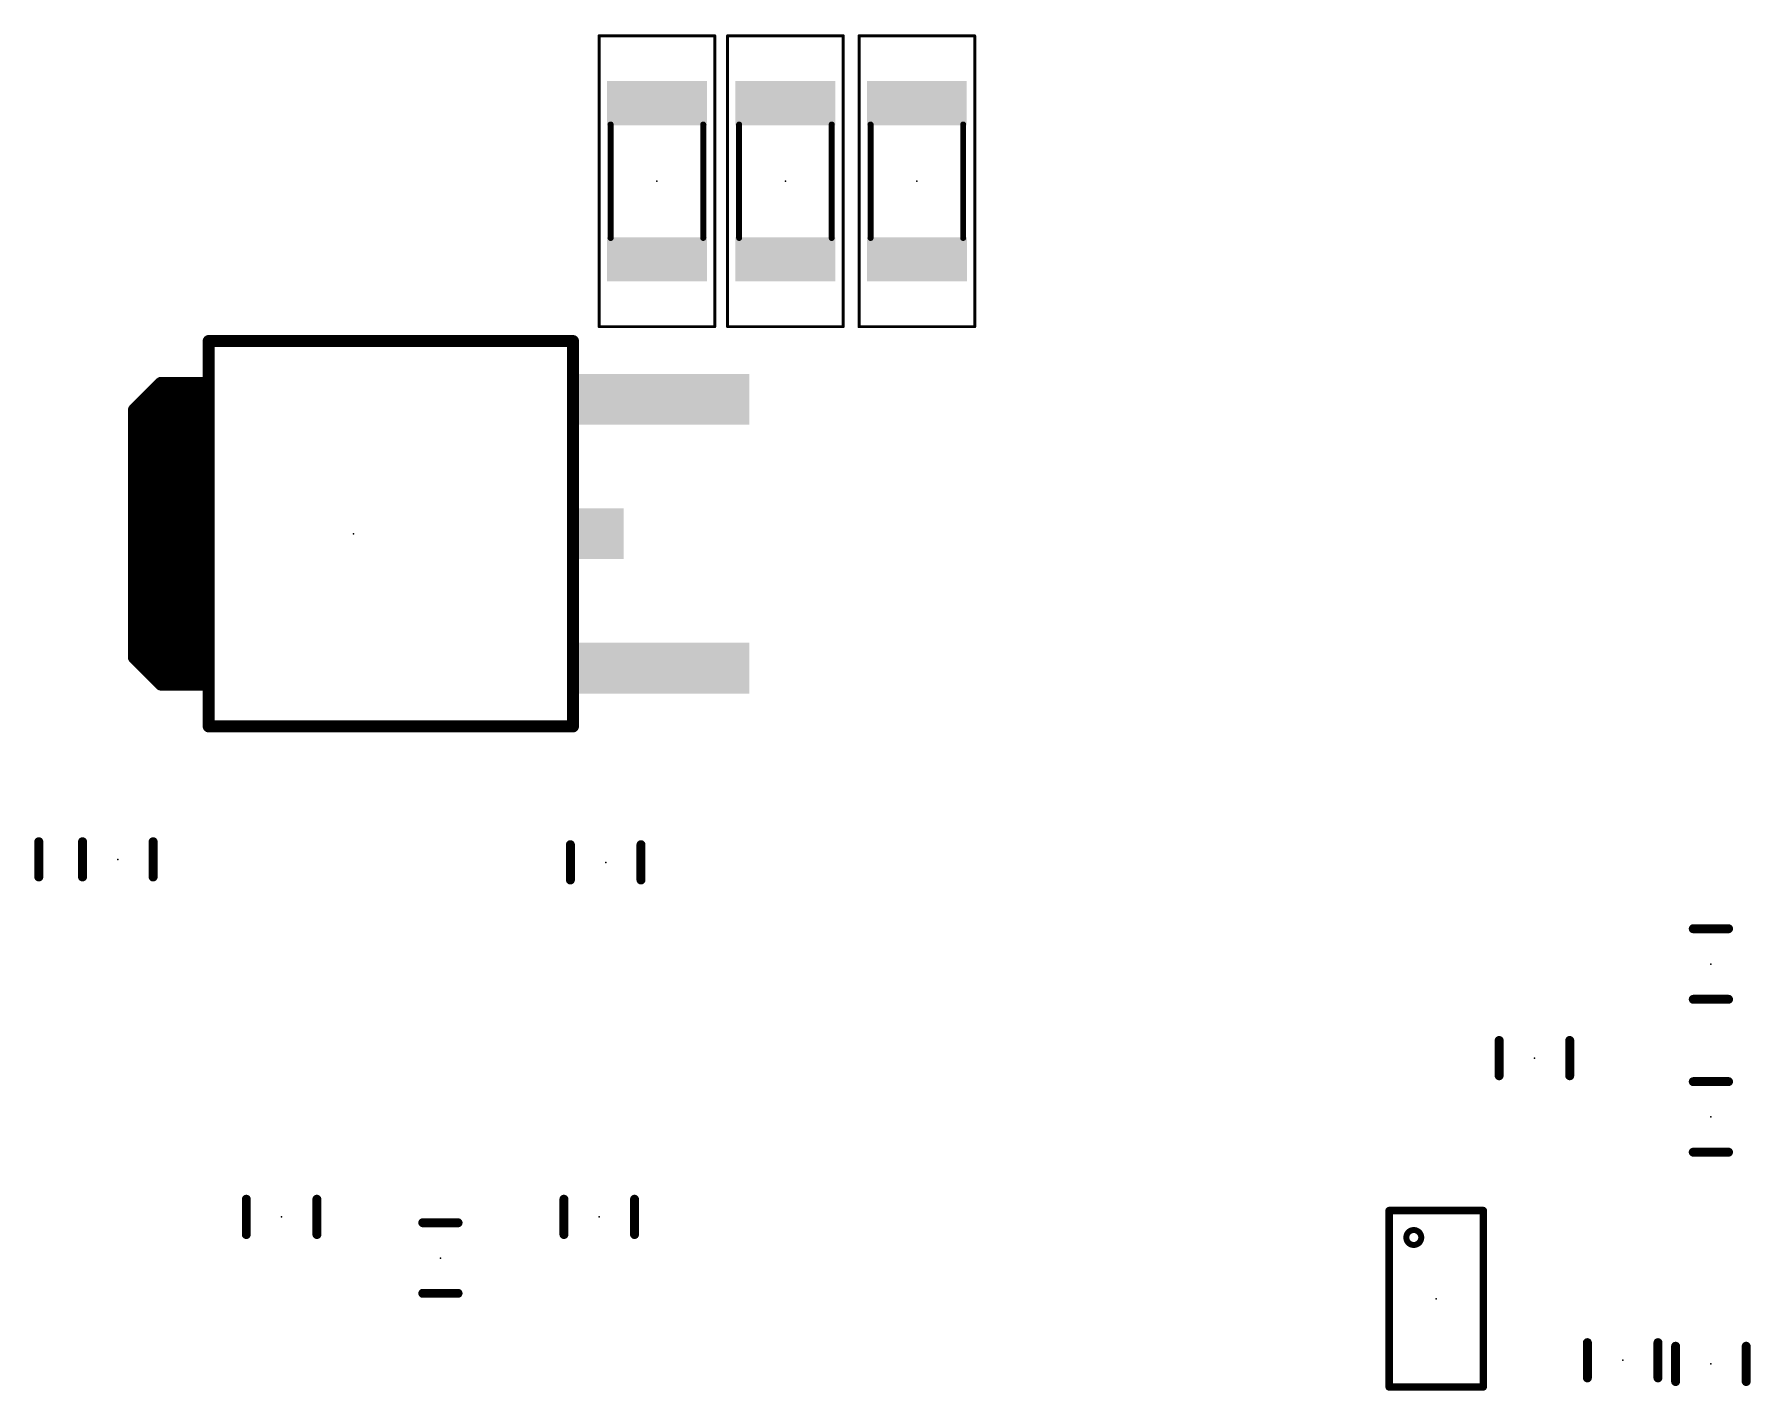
# Model space of a CAD drawing. Extents: x 1 to 102, y 1 to 102.
# Drawn here: x 26.5 to 55.68, y 26.34 to 49.41 of the extents above; entities that cross this region are included whole.
import ezdxf

# ---------------------------------------------------------------- set-up
doc = ezdxf.new("R2010")
doc.units = 0
for name, color, linetype in [('21', 253, 'CONTINUOUS'), ('23', 7, 'CONTINUOUS'), ('51', 7, 'CONTINUOUS')]:
    doc.layers.add(name, color=color, linetype=linetype)

# ---------------------------------------------------------------- blocks, each defined once
blk = doc.blocks.new('RECT')
blk.add_solid([(-0.5, -0.5), (0.5, -0.5), (-0.5, 0.5), (0.5, 0.5)])

msp = doc.modelspace()

# ---------------------------------------------------------------- linework, layer by layer
at = {"layer": '21'}
for points, const_width in [([(36.098, 44.4386), (36.098, 49.3846)], 0.0508), ([(36.098, 49.3846), (38.064, 49.3846)], 0.0508), ([(38.064, 49.3846), (38.064, 44.4386)], 0.0508), ([(38.2824, 44.4386), (38.2824, 49.3846)], 0.0508), ([(38.2824, 49.3846), (40.2484, 49.3846)], 0.0508), ([(40.2484, 49.3846), (40.2484, 44.4386)], 0.0508), ([(40.5176, 44.4386), (40.5176, 49.3846)], 0.0508), ([(40.5176, 49.3846), (42.4836, 49.3846)], 0.0508), ([(42.4836, 49.3846), (42.4836, 44.4386)], 0.0508), ([(38.064, 44.4386), (36.098, 44.4386)], 0.0508), ([(40.2484, 44.4386), (38.2824, 44.4386)], 0.0508), ([(42.4836, 44.4386), (40.5176, 44.4386)], 0.0508), ([(29.4594, 44.1938), (35.6538, 44.1942)], 0.2032), ([(35.6538, 44.1942), (35.6538, 37.6402)], 0.2032), ([(35.6538, 37.6402), (29.4594, 37.6406)], 0.2032), ([(26.572, 35.08), (26.572, 35.68)], 0.1524), ([(27.3152, 35.08), (27.3152, 35.68)], 0.1524), ([(28.5152, 35.08), (28.5152, 35.68)], 0.1524), ([(35.6096, 35.0292), (35.6096, 35.6292)], 0.1524), ([(36.8096, 35.0292), (36.8096, 35.6292)], 0.1524), ([(55.3, 34.2), (54.7, 34.2)], 0.1524), ([(55.3, 33), (54.7, 33)], 0.1524), ([(51.4, 32.3), (51.4, 31.7)], 0.1524), ([(52.6, 32.3), (52.6, 31.7)], 0.1524), ([(55.3, 31.6), (54.7, 31.6)], 0.1524), ([(55.3, 30.4), (54.7, 30.4)], 0.1524), ([(30.1, 29), (30.1, 29.6)], 0.1524), ([(31.3, 29), (31.3, 29.6)], 0.1524), ([(35.5, 29), (35.5, 29.6)], 0.1524), ([(36.7, 29), (36.7, 29.6)], 0.1524), ([(33.7, 29.2), (33.1, 29.2)], 0.1524), ([(49.5296, 26.408), (49.5296, 29.408)], 0.127), ([(49.5296, 29.408), (51.1296, 29.408)], 0.127), ([(51.1296, 29.408), (51.1296, 26.408)], 0.127), ([(33.7, 28), (33.1, 28)], 0.1524), ([(52.9, 26.5616), (52.9, 27.1616)], 0.1524), ([(54.1, 26.5616), (54.1, 27.1616)], 0.1524), ([(54.4, 26.5), (54.4, 27.1)], 0.1524), ([(55.6, 26.5), (55.6, 27.1)], 0.1524), ([(49.5296, 26.408), (51.1296, 26.408)], 0.127)]:
    msp.add_lwpolyline(points, dxfattribs=dict(at, const_width=const_width))
for points, const_width in [([(36.1107, 49.3846, 1), (36.0853, 49.3846)], 0.0254), ([(36.098, 49.3973, 1), (36.098, 49.3719)], 0.0254), ([(38.0767, 49.3846, 1), (38.0513, 49.3846)], 0.0254), ([(38.064, 49.3719, 1), (38.064, 49.3973)], 0.0254), ([(38.2951, 49.3846, 1), (38.2697, 49.3846)], 0.0254), ([(38.2824, 49.3973, 1), (38.2824, 49.3719)], 0.0254), ([(40.2611, 49.3846, 1), (40.2357, 49.3846)], 0.0254), ([(40.2484, 49.3719, 1), (40.2484, 49.3973)], 0.0254), ([(40.5303, 49.3846, 1), (40.5049, 49.3846)], 0.0254), ([(40.5176, 49.3973, 1), (40.5176, 49.3719)], 0.0254), ([(42.4963, 49.3846, 1), (42.4709, 49.3846)], 0.0254), ([(42.4836, 49.3719, 1), (42.4836, 49.3973)], 0.0254), ([(36.098, 44.4513, 1), (36.098, 44.4259)], 0.0254), ([(36.0853, 44.4386, 1), (36.1107, 44.4386)], 0.0254), ([(38.0513, 44.4386, 1), (38.0767, 44.4386)], 0.0254), ([(38.064, 44.4259, 1), (38.064, 44.4513)], 0.0254), ([(38.2824, 44.4513, 1), (38.2824, 44.4259)], 0.0254), ([(38.2697, 44.4386, 1), (38.2951, 44.4386)], 0.0254), ([(40.2357, 44.4386, 1), (40.2611, 44.4386)], 0.0254), ([(40.2484, 44.4259, 1), (40.2484, 44.4513)], 0.0254), ([(40.5176, 44.4513, 1), (40.5176, 44.4259)], 0.0254), ([(40.5049, 44.4386, 1), (40.5303, 44.4386)], 0.0254), ([(42.4709, 44.4386, 1), (42.4963, 44.4386)], 0.0254), ([(42.4836, 44.4259, 1), (42.4836, 44.4513)], 0.0254), ([(29.4594, 44.2446, 1), (29.4594, 44.143)], 0.1016), ([(35.7046, 44.1942, 1), (35.603, 44.1942)], 0.1016), ([(35.6538, 44.1434, 1), (35.6538, 44.245)], 0.1016), ([(29.4594, 37.6914, 1), (29.4594, 37.5898)], 0.1016), ([(35.603, 37.6402, 1), (35.7046, 37.6402)], 0.1016), ([(35.6538, 37.5894, 1), (35.6538, 37.691)], 0.1016), ([(26.6101, 35.68, 1), (26.5339, 35.68)], 0.0762), ([(27.3533, 35.68, 1), (27.2771, 35.68)], 0.0762), ([(28.5533, 35.68, 1), (28.4771, 35.68)], 0.0762), ([(35.6477, 35.6292, 1), (35.5715, 35.6292)], 0.0762), ([(36.8477, 35.6292, 1), (36.7715, 35.6292)], 0.0762), ([(26.5339, 35.08, 1), (26.6101, 35.08)], 0.0762), ([(27.2771, 35.08, 1), (27.3533, 35.08)], 0.0762), ([(28.4771, 35.08, 1), (28.5533, 35.08)], 0.0762), ([(35.5715, 35.0292, 1), (35.6477, 35.0292)], 0.0762), ([(36.7715, 35.0292, 1), (36.8477, 35.0292)], 0.0762), ([(54.7, 34.2381, 1), (54.7, 34.1619)], 0.0762), ([(55.3, 34.1619, 1), (55.3, 34.2381)], 0.0762), ([(54.7, 33.0381, 1), (54.7, 32.9619)], 0.0762), ([(55.3, 32.9619, 1), (55.3, 33.0381)], 0.0762), ([(51.4381, 32.3, 1), (51.3619, 32.3)], 0.0762), ([(52.6381, 32.3, 1), (52.5619, 32.3)], 0.0762), ([(51.3619, 31.7, 1), (51.4381, 31.7)], 0.0762), ([(52.5619, 31.7, 1), (52.6381, 31.7)], 0.0762), ([(54.7, 31.6381, 1), (54.7, 31.5619)], 0.0762), ([(55.3, 31.5619, 1), (55.3, 31.6381)], 0.0762), ([(54.7, 30.4381, 1), (54.7, 30.3619)], 0.0762), ([(55.3, 30.3619, 1), (55.3, 30.4381)], 0.0762), ([(30.1381, 29.6, 1), (30.0619, 29.6)], 0.0762), ([(31.3381, 29.6, 1), (31.2619, 29.6)], 0.0762), ([(35.5381, 29.6, 1), (35.4619, 29.6)], 0.0762), ([(36.7381, 29.6, 1), (36.6619, 29.6)], 0.0762), ([(33.1, 29.2381, 1), (33.1, 29.1619)], 0.0762), ([(33.7, 29.1619, 1), (33.7, 29.2381)], 0.0762), ([(49.5614, 29.408, 1), (49.4978, 29.408)], 0.0635), ([(49.5296, 29.4398, 1), (49.5296, 29.3763)], 0.0635), ([(51.1614, 29.408, 1), (51.0979, 29.408)], 0.0635), ([(51.1296, 29.3763, 1), (51.1296, 29.4398)], 0.0635), ([(30.0619, 29, 1), (30.1381, 29)], 0.0762), ([(31.2619, 29, 1), (31.3381, 29)], 0.0762), ([(35.4619, 29, 1), (35.5381, 29)], 0.0762), ([(36.6619, 29, 1), (36.7381, 29)], 0.0762), ([(49.9486, 28.8224, 1), (49.9486, 29.0764, 1), (49.9486, 28.8224)], 0.1016), ([(33.1, 28.0381, 1), (33.1, 27.9619)], 0.0762), ([(33.7, 27.9619, 1), (33.7, 28.0381)], 0.0762), ([(52.9381, 27.1616, 1), (52.8619, 27.1616)], 0.0762), ([(54.1381, 27.1616, 1), (54.0619, 27.1616)], 0.0762), ([(54.4381, 27.1, 1), (54.3619, 27.1)], 0.0762), ([(55.6381, 27.1, 1), (55.5619, 27.1)], 0.0762), ([(52.8619, 26.5616, 1), (52.9381, 26.5616)], 0.0762), ([(54.0619, 26.5616, 1), (54.1381, 26.5616)], 0.0762), ([(49.4978, 26.408, 1), (49.5614, 26.408)], 0.0635), ([(49.5296, 26.4398, 1), (49.5296, 26.3763)], 0.0635), ([(51.0979, 26.408, 1), (51.1614, 26.408)], 0.0635), ([(51.1296, 26.3763, 1), (51.1296, 26.4398)], 0.0635), ([(54.3619, 26.5, 1), (54.4381, 26.5)], 0.0762), ([(55.5619, 26.5, 1), (55.6381, 26.5)], 0.0762)]:
    msp.add_lwpolyline(points, format="xyb", dxfattribs=dict(at, const_width=const_width))
at = {"layer": '23'}
for p in [(37.081, 46.9116), (39.2654, 46.9116), (41.5006, 46.9116), (31.9248, 40.9172), (27.9152, 35.38), (36.2096, 35.3292), (55, 33.6), (52, 32), (55, 31), (30.7, 29.3), (36.1, 29.3), (33.4, 28.6), (50.3296, 27.908), (53.5, 26.8616), (55, 26.8)]:
    msp.add_point(p, dxfattribs=at)
at = {"layer": '51'}
for points, const_width in [([(36.294, 47.8766), (36.294, 45.9466)], 0.1016), ([(37.868, 47.8766), (37.868, 45.9466)], 0.1016), ([(38.4784, 47.8766), (38.4784, 45.9466)], 0.1016), ([(40.0524, 47.8766), (40.0524, 45.9466)], 0.1016), ([(40.7136, 47.8766), (40.7136, 45.9466)], 0.1016), ([(42.2876, 47.8766), (42.2876, 45.9466)], 0.1016), ([(29.4598, 37.6402), (29.4602, 44.1946)], 0.2032), ([(28.1894, 43.0254), (28.6466, 43.4826)], 0.2032), ([(28.1894, 43.0254), (28.6466, 43.4826)], 0.1998), ([(28.6466, 43.4826), (29.3578, 43.4826)], 0.2032), ([(28.6466, 43.4826), (29.3578, 43.4826)], 0.1998), ([(28.728, 38.3518), (28.728, 43.4826)], 0.1998), ([(28.9278, 38.3518), (28.9278, 43.4826)], 0.1998), ([(29.1276, 38.3518), (29.1276, 43.4826)], 0.1998), ([(29.3274, 38.3518), (29.3274, 43.4826)], 0.1998), ([(29.3578, 43.4826), (29.3578, 38.3518)], 0.2032), ([(29.3578, 43.4826), (29.3578, 38.3518)], 0.1998), ([(28.3284, 38.67), (28.3284, 43.1644)], 0.1998), ([(28.5282, 38.4702), (28.5282, 43.3642)], 0.1998), ([(28.1894, 38.809), (28.1894, 43.0254)], 0.2032), ([(28.1894, 38.809), (28.1894, 43.0254)], 0.1998), ([(28.6466, 38.3518), (28.1894, 38.809)], 0.2032), ([(28.6466, 38.3518), (28.1894, 38.809)], 0.1998), ([(29.3578, 38.3518), (28.6466, 38.3518)], 0.2032), ([(29.3578, 38.3518), (28.6466, 38.3518)], 0.1998)]:
    msp.add_lwpolyline(points, dxfattribs=dict(at, const_width=const_width))
for points, const_width in [([(36.3194, 47.8766, 1), (36.2686, 47.8766)], 0.0508), ([(37.8934, 47.8766, 1), (37.8426, 47.8766)], 0.0508), ([(38.5038, 47.8766, 1), (38.453, 47.8766)], 0.0508), ([(40.0778, 47.8766, 1), (40.027, 47.8766)], 0.0508), ([(40.739, 47.8766, 1), (40.6882, 47.8766)], 0.0508), ([(42.313, 47.8766, 1), (42.2622, 47.8766)], 0.0508), ([(36.2686, 45.9466, 1), (36.3194, 45.9466)], 0.0508), ([(37.8426, 45.9466, 1), (37.8934, 45.9466)], 0.0508), ([(38.453, 45.9466, 1), (38.5038, 45.9466)], 0.0508), ([(40.027, 45.9466, 1), (40.0778, 45.9466)], 0.0508), ([(40.6882, 45.9466, 1), (40.739, 45.9466)], 0.0508), ([(42.2622, 45.9466, 1), (42.313, 45.9466)], 0.0508), ([(29.511, 44.1946, 1), (29.4094, 44.1946)], 0.1016), ([(28.6466, 43.5334, 1), (28.6466, 43.4318)], 0.1016), ([(28.6466, 43.5326, 1), (28.6466, 43.4327)], 0.0999), ([(28.6825, 43.4467, 1), (28.6107, 43.5185)], 0.1016), ([(28.6819, 43.4473, 1), (28.6113, 43.5179)], 0.0999), ([(28.778, 43.4826, 1), (28.6781, 43.4826)], 0.0999), ([(28.9778, 43.4826, 1), (28.8779, 43.4826)], 0.0999), ([(29.1776, 43.4826, 1), (29.0777, 43.4826)], 0.0999), ([(29.3773, 43.4826, 1), (29.2775, 43.4826)], 0.0999), ([(29.4086, 43.4826, 1), (29.307, 43.4826)], 0.1016), ([(29.4078, 43.4826, 1), (29.3079, 43.4826)], 0.0999), ([(29.3578, 43.4318, 1), (29.3578, 43.5334)], 0.1016), ([(29.3578, 43.4327, 1), (29.3578, 43.5326)], 0.0999), ([(28.3784, 43.1644, 1), (28.2785, 43.1644)], 0.0999), ([(28.5782, 43.3642, 1), (28.4783, 43.3642)], 0.0999), ([(28.2402, 43.0254, 1), (28.1386, 43.0254)], 0.1016), ([(28.1535, 43.0613, 1), (28.2253, 42.9895)], 0.1016), ([(28.1541, 43.0607, 1), (28.2247, 42.9901)], 0.0999), ([(28.2394, 43.0254, 1), (28.1395, 43.0254)], 0.0999), ([(28.2253, 38.8449, 1), (28.1535, 38.7731)], 0.1016), ([(28.1386, 38.809, 1), (28.2402, 38.809)], 0.1016), ([(28.2247, 38.8443, 1), (28.1541, 38.7737)], 0.0999), ([(28.1395, 38.809, 1), (28.2394, 38.809)], 0.0999), ([(28.2785, 38.67, 1), (28.3784, 38.67)], 0.0999), ([(28.4783, 38.4702, 1), (28.5782, 38.4702)], 0.0999), ([(28.6466, 38.4026, 1), (28.6466, 38.301)], 0.1016), ([(28.6466, 38.4018, 1), (28.6466, 38.3019)], 0.0999), ([(28.6107, 38.3159, 1), (28.6825, 38.3877)], 0.1016), ([(28.6113, 38.3165, 1), (28.6819, 38.3871)], 0.0999), ([(28.6781, 38.3518, 1), (28.778, 38.3518)], 0.0999), ([(28.8779, 38.3518, 1), (28.9778, 38.3518)], 0.0999), ([(29.0777, 38.3518, 1), (29.1776, 38.3518)], 0.0999), ([(29.2775, 38.3518, 1), (29.3773, 38.3518)], 0.0999), ([(29.307, 38.3518, 1), (29.4086, 38.3518)], 0.1016), ([(29.3079, 38.3518, 1), (29.4078, 38.3518)], 0.0999), ([(29.3578, 38.301, 1), (29.3578, 38.4026)], 0.1016), ([(29.3578, 38.3019, 1), (29.3578, 38.4018)], 0.0999), ([(29.409, 37.6402, 1), (29.5106, 37.6402)], 0.1016)]:
    msp.add_lwpolyline(points, format="xyb", dxfattribs=dict(at, const_width=const_width))

# ---------------------------------------------------------------- block references
at = {"layer": '21', "xscale": 0.8636, "yscale": 0.762, "rotation": 90}
msp.add_blockref('RECT', (36.1364, 40.9172), dxfattribs=at)
at = {"layer": '51'}
for p, xscale, yscale, rotation in [((37.0801, 48.2384), 0.7501, 1.7, 270), ((39.2645, 48.2384), 0.7501, 1.7, 270), ((41.4997, 48.2384), 0.7501, 1.7, 270), ((37.0819, 45.5849), 0.7501, 1.7, 270), ((39.2663, 45.5849), 0.7501, 1.7, 270), ((41.5015, 45.5849), 0.7501, 1.7, 270), ((37.2032, 43.2032), 0.8636, 2.8956, 90), ((37.2032, 38.6312), 0.8636, 2.8956, 90)]:
    msp.add_blockref('RECT', p, dxfattribs=dict(at, xscale=xscale, yscale=yscale, rotation=rotation))

doc.saveas('drawing.dxf')
